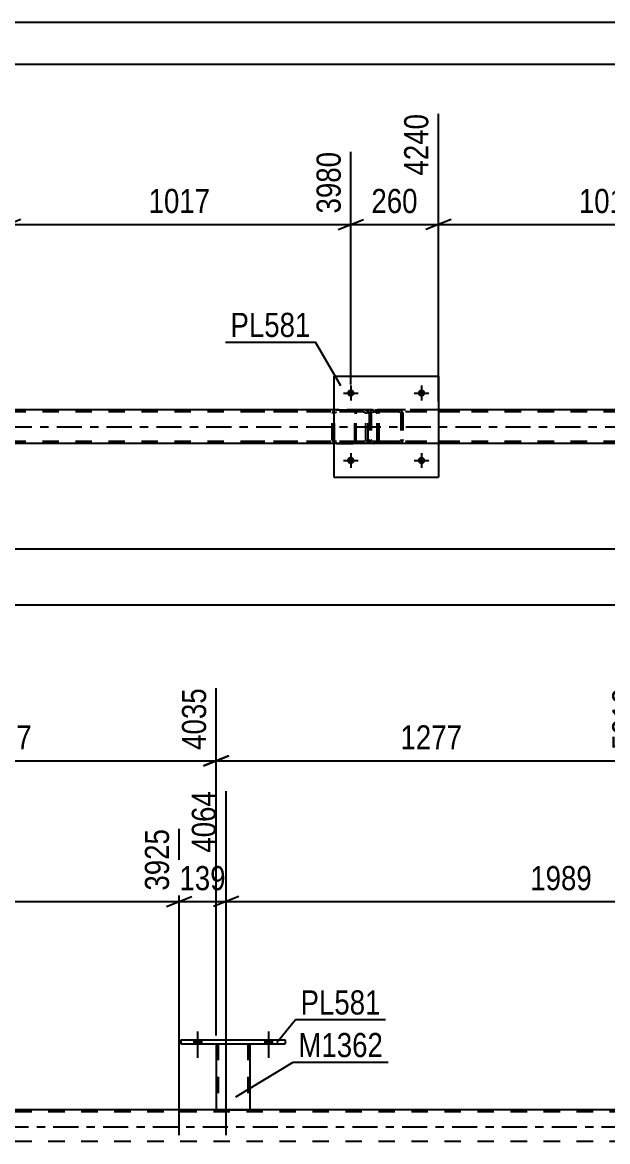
# Model space of a CAD drawing. Header units: millimetres. Extents: x 0 to 841, y 0 to 594.
# Drawn here: x 255.4 to 324.9, y 461.2 to 594 of the extents above; entities that cross this region are included whole.
import ezdxf

# ---------------------------------------------------------------- set-up
doc = ezdxf.new("R2010")
doc.units = ezdxf.units.MM
doc.linetypes.add('DXK_LINE_DOT2', pattern=[3.9198, 1.9599, -1.9599])
doc.linetypes.add('DXK_LINE_DOT3', pattern=[5.9187, 2.979, -0.9799, 0.9799, -0.9799])
doc.styles.add('Arial Narrow', font='ARIALN.TTF', dxfattribs={"height": 0.2})

# ---------------------------------------------------------------- blocks, each defined once
blk = doc.blocks.new('Unknown-318893340-1135')
at = {"color": 5, "linetype": 'Continuous'}
for p, q in [((841, 594), (0, 594)), ((836, 589), (5, 589))]:
    blk.add_line(p, q, dxfattribs=at)
blk = doc.blocks.new('Part-318893340-2873 - 2823')
at = {"color": 7, "linetype": 'DXK_LINE_DOT2'}
for p, q in [((730.1, 547.79), (135.18, 547.79)), ((304.78, 548.03), (292.38, 548.03)), ((730.1, 544.27), (135.18, 544.27)), ((730.1, 544.03), (190.22, 544.03)), ((304.78, 544.03), (292.38, 544.03))]:
    blk.add_line(p, q, dxfattribs=at)
at = {"color": 2, "linetype": 'Continuous'}
for p, q in [((292.38, 548.03), (253.7, 548.03)), ((343.46, 548.03), (304.78, 548.03)), ((292.38, 544.03), (253.7, 544.03)), ((343.46, 544.03), (304.78, 544.03))]:
    blk.add_line(p, q, dxfattribs=at)
at = {"color": 7, "linetype": 'DXK_LINE_DOT3'}
blk.add_line((135.18, 546.03), (730.1, 546.03), dxfattribs=at)
blk = doc.blocks.new('Bolt-318893340-2901 - 2823')
at = {"linetype": 'Continuous'}
for points in [[(294.82, 550.03, -1), (293.94, 550.03, -1)], [(303.22, 550.03, -1), (302.34, 550.03, -1)]]:
    blk.add_hatch(color=1, dxfattribs=at).paths.add_polyline_path(points)
at = {"color": 1, "linetype": 'Continuous'}
for p, q in [((293.5, 550.03), (295.26, 550.03)), ((294.38, 550.91), (294.38, 549.15)), ((301.9, 550.03), (303.66, 550.03)), ((302.78, 550.91), (302.78, 549.15))]:
    blk.add_line(p, q, dxfattribs=at)
blk = doc.blocks.new('Bolt-318893340-2902 - 2823')
at = {"linetype": 'Continuous'}
for points in [[(294.82, 542.03, -1), (293.94, 542.03, -1)], [(303.22, 542.03, -1), (302.34, 542.03, -1)]]:
    blk.add_hatch(color=1, dxfattribs=at).paths.add_polyline_path(points)
at = {"color": 1, "linetype": 'Continuous'}
for p, q in [((293.5, 542.03), (295.26, 542.03)), ((294.38, 542.91), (294.38, 541.15)), ((301.9, 542.03), (303.66, 542.03)), ((302.78, 542.91), (302.78, 541.15))]:
    blk.add_line(p, q, dxfattribs=at)
blk = doc.blocks.new('Part-318893340-2943 - 2823')
at = {"color": 2, "linetype": 'Continuous'}
for p, q in [((292.38, 552.03), (292.38, 540.03)), ((292.38, 552.03), (304.78, 552.03)), ((304.78, 552.03), (304.78, 540.03)), ((292.38, 540.03), (304.78, 540.03))]:
    blk.add_line(p, q, dxfattribs=at)
blk = doc.blocks.new('Part-318893340-2944 - 2823')
at = {"color": 7, "linetype": 'DXK_LINE_DOT2'}
for p, q in [((296.58, 547.55), (296.61, 547.74)), ((296.61, 547.74), (296.58, 547.55)), ((296.58, 547.55), (296.58, 544.51)), ((296.82, 547.55), (296.84, 547.65)), ((296.82, 547.55), (296.82, 544.51)), ((296.84, 547.65), (296.89, 547.72)), ((296.87, 548), (297.06, 548.03)), ((297.06, 548.03), (296.87, 548)), ((296.89, 547.72), (296.96, 547.78)), ((296.96, 547.78), (297.06, 547.79)), ((300.1, 548.03), (297.06, 548.03)), ((300.1, 547.79), (297.06, 547.79)), ((300.1, 548.03), (300.28, 548)), ((300.28, 548), (300.1, 548.03)), ((300.1, 547.79), (300.19, 547.78)), ((300.19, 547.78), (300.27, 547.72)), ((300.27, 547.72), (300.32, 547.65)), ((300.32, 547.65), (300.34, 547.55)), ((300.34, 547.55), (300.34, 544.51)), ((300.54, 547.74), (300.58, 547.55)), ((300.58, 547.55), (300.54, 547.74)), ((300.58, 547.55), (300.58, 544.51)), ((296.61, 544.33), (296.58, 544.51)), ((296.58, 544.51), (296.61, 544.33)), ((296.84, 544.42), (296.82, 544.51)), ((296.89, 544.34), (296.84, 544.42)), ((300.32, 544.42), (300.27, 544.34)), ((300.34, 544.51), (300.32, 544.42)), ((300.58, 544.51), (300.54, 544.33)), ((300.54, 544.33), (300.58, 544.51)), ((297.06, 544.03), (296.87, 544.07)), ((296.87, 544.07), (297.06, 544.03)), ((296.96, 544.29), (296.89, 544.34)), ((297.06, 544.27), (296.96, 544.29)), ((300.1, 544.27), (297.06, 544.27)), ((300.1, 544.03), (297.06, 544.03)), ((300.19, 544.29), (300.1, 544.27)), ((300.28, 544.07), (300.1, 544.03)), ((300.1, 544.03), (300.28, 544.07)), ((300.27, 544.34), (300.19, 544.29))]:
    blk.add_line(p, q, dxfattribs=at)
at = {"color": 7, "linetype": 'DXK_LINE_DOT3'}
blk.add_line((298.58, 546.03), (298.58, 546.03), dxfattribs=at)
at = {"color": 7, "linetype": 'DXK_LINE_DOT2'}
for centre, start, end in [((297.06, 547.55), 112.5, 157.5), ((297.06, 547.55), 112.5, 157.5), ((300.1, 547.55), 22.5, 67.5), ((300.1, 547.55), 22.5, 67.5), ((297.06, 544.51), 202.5, 247.5), ((297.06, 544.51), 202.5, 247.5), ((300.1, 544.51), 292.5, 337.5), ((300.1, 544.51), 292.5, 337.5)]:
    blk.add_arc(centre, 0.48, start, end, dxfattribs=at)
blk = doc.blocks.new('Part-318893340-3016 - 2823')
at = {"color": 7, "linetype": 'DXK_LINE_DOT2'}
for p, q in [((294.9, 547.73), (294.88, 547.55)), ((294.88, 544.51), (294.88, 547.55)), ((294.96, 547.89), (294.9, 547.73)), ((295.05, 547.99), (294.96, 547.89)), ((295.02, 547.55), (295.03, 547.64)), ((295.02, 544.51), (295.02, 547.55)), ((295.03, 547.64), (295.06, 547.72)), ((295.15, 548.03), (295.05, 547.99)), ((295.06, 547.72), (295.1, 547.77)), ((295.1, 547.77), (295.15, 547.79)), ((307.31, 548.03), (295.15, 548.03)), ((307.31, 547.79), (295.15, 547.79)), ((296.43, 547.79), (296.43, 548.03)), ((297.44, 547.99), (297.25, 548.03)), ((297.25, 547.79), (297.34, 547.77)), ((297.34, 547.77), (297.42, 547.72)), ((297.42, 547.72), (297.48, 547.64)), ((297.48, 547.64), (297.5, 547.55)), ((297.5, 544.51), (297.5, 547.55)), ((297.75, 547.55), (297.71, 547.73)), ((297.75, 544.51), (297.75, 547.55)), ((294.88, 544.51), (294.9, 544.33)), ((295.03, 544.42), (295.02, 544.51)), ((295.06, 544.34), (295.03, 544.42)), ((297.48, 544.42), (297.42, 544.34)), ((297.5, 544.51), (297.48, 544.42)), ((297.71, 544.33), (297.75, 544.51)), ((294.9, 544.33), (294.96, 544.17)), ((294.96, 544.17), (295.05, 544.07)), ((295.05, 544.07), (295.15, 544.03)), ((295.1, 544.29), (295.06, 544.34)), ((295.15, 544.27), (295.1, 544.29)), ((307.31, 544.27), (295.15, 544.27)), ((307.31, 544.03), (295.15, 544.03)), ((296.43, 544.03), (296.43, 544.27)), ((297.34, 544.29), (297.25, 544.27)), ((297.25, 544.03), (297.44, 544.07)), ((297.42, 544.34), (297.34, 544.29))]:
    blk.add_line(p, q, dxfattribs=at)
for centre, start, end in [((297.26, 547.53), 23.8494, 68.8059), ((297.26, 544.52), 291.1941, 336.1506)]:
    blk.add_arc(centre, 0.492, start, end, dxfattribs=at)
blk = doc.blocks.new('Part-318893340-3029 - 2823')
at = {"color": 7, "linetype": 'DXK_LINE_DOT2'}
for p, q in [((295.92, 548.03), (280.93, 548.03)), ((295.92, 547.79), (280.93, 547.79)), ((292.21, 547.72), (292.17, 547.55)), ((292.17, 544.51), (292.17, 547.55)), ((292.21, 547.73), (292.21, 547.72)), ((292.43, 547.55), (292.45, 547.64)), ((292.43, 544.51), (292.43, 547.55)), ((292.45, 547.64), (292.5, 547.72)), ((292.69, 548.03), (292.49, 547.99)), ((292.5, 547.72), (292.59, 547.77)), ((292.59, 547.77), (292.69, 547.79)), ((292.69, 548.03), (295.92, 548.03)), ((296.12, 547.99), (295.92, 548.03)), ((295.92, 547.79), (296.02, 547.77)), ((296.02, 547.77), (296.1, 547.72)), ((296.1, 547.72), (296.16, 547.64)), ((296.16, 547.64), (296.18, 547.55)), ((296.18, 544.51), (296.18, 547.55)), ((296.43, 547.55), (296.39, 547.73)), ((296.43, 544.51), (296.43, 547.55)), ((292.17, 544.51), (292.21, 544.33)), ((292.45, 544.42), (292.43, 544.51)), ((292.5, 544.34), (292.45, 544.42)), ((296.16, 544.42), (296.1, 544.34)), ((296.18, 544.51), (296.16, 544.42)), ((296.39, 544.33), (296.43, 544.51)), ((295.92, 544.27), (280.93, 544.27)), ((295.92, 544.03), (280.93, 544.03)), ((292.49, 544.07), (292.69, 544.03)), ((292.59, 544.29), (292.5, 544.34)), ((292.69, 544.27), (292.59, 544.29)), ((292.69, 544.03), (295.92, 544.03)), ((296.02, 544.29), (295.92, 544.27)), ((295.92, 544.03), (296.12, 544.07)), ((296.1, 544.34), (296.02, 544.29))]:
    blk.add_line(p, q, dxfattribs=at)
for centre, start, end in [((292.67, 547.53), 110.7584, 155.6801), ((295.94, 547.53), 24.32, 69.2417), ((292.67, 544.53), 204.32, 249.2417), ((295.94, 544.53), 290.7584, 335.6801)]:
    blk.add_arc(centre, 0.496, start, end, dxfattribs=at)
blk = doc.blocks.new('Part-318893340-3856 - 3734')
at = {"color": 2, "linetype": 'Continuous'}
blk.add_line((431.64, 464.98), (117.01, 464.98), dxfattribs=at)
at = {"color": 7, "linetype": 'DXK_LINE_DOT2'}
for p, q in [((754.32, 464.74), (117.01, 464.74)), ((754.32, 461.22), (117.01, 461.22))]:
    blk.add_line(p, q, dxfattribs=at)
at = {"color": 7, "linetype": 'DXK_LINE_DOT3'}
blk.add_line((117.01, 462.98), (754.32, 462.98), dxfattribs=at)
blk = doc.blocks.new('Bolt-318893340-3992 - 3734')
at = {"linetype": 'Continuous'}
for points in [[(275.76, 472.82), (276.64, 472.82), (276.64, 473.3), (275.76, 473.3)], [(284.16, 472.82), (285.04, 472.82), (285.04, 473.3), (284.16, 473.3)]]:
    blk.add_hatch(color=1, dxfattribs=at).paths.add_polyline_path(points)
at = {"color": 1, "linetype": 'Continuous'}
for p, q in [((276.2, 474.3), (276.2, 471.18)), ((284.6, 474.3), (284.6, 471.18)), ((275.76, 473.3), (275.76, 472.82)), ((276.64, 473.3), (276.64, 472.82)), ((284.16, 473.3), (284.16, 472.82)), ((285.04, 473.3), (285.04, 472.82))]:
    blk.add_line(p, q, dxfattribs=at)
blk = doc.blocks.new('Bolt-318893340-3993 - 3734')
at = {"linetype": 'Continuous'}
for points in [[(275.76, 472.82), (276.64, 472.82), (276.64, 473.3), (275.76, 473.3)], [(284.16, 472.82), (285.04, 472.82), (285.04, 473.3), (284.16, 473.3)]]:
    blk.add_hatch(color=1, dxfattribs=at).paths.add_polyline_path(points)
at = {"color": 1, "linetype": 'Continuous'}
for p, q in [((276.2, 474.3), (276.2, 471.18)), ((284.6, 474.3), (284.6, 471.18)), ((275.76, 473.3), (275.76, 472.82)), ((276.64, 473.3), (276.64, 472.82)), ((284.16, 473.3), (284.16, 472.82)), ((285.04, 473.3), (285.04, 472.82))]:
    blk.add_line(p, q, dxfattribs=at)
blk = doc.blocks.new('Part-318893340-4034 - 3734')
at = {"color": 7, "linetype": 'DXK_LINE_DOT2'}
for p, q in [((278.4, 472.83), (282.4, 472.83)), ((278.4, 472.82), (278.4, 472.83)), ((278.4, 472.83), (278.4, 472.82)), ((278.64, 472.83), (278.64, 464.99)), ((282.16, 472.83), (282.16, 464.99)), ((282.4, 472.83), (282.4, 472.82)), ((282.4, 472.82), (282.4, 472.83)), ((282.09, 464.99), (282.1, 464.99)), ((282.1, 464.99), (282.14, 464.99)), ((282.14, 464.99), (282.16, 464.99))]:
    blk.add_line(p, q, dxfattribs=at)
at = {"color": 2, "linetype": 'Continuous'}
for p, q in [((278.4, 472.82), (278.4, 464.99)), ((282.4, 472.82), (282.4, 464.99)), ((278.4, 464.99), (282.36, 464.99)), ((282.4, 464.99), (282.36, 464.99))]:
    blk.add_line(p, q, dxfattribs=at)
blk = doc.blocks.new('Part-318893340-4053 - 3734')
at = {"color": 2, "linetype": 'Continuous'}
for p, q in [((274.2, 472.82), (274.2, 473.3)), ((274.2, 473.3), (274.2, 473.3)), ((274.2, 473.3), (286.6, 473.3)), ((274.2, 472.82), (274.2, 472.82)), ((274.2, 472.82), (286.6, 472.82)), ((286.6, 473.3), (286.6, 472.82))]:
    blk.add_line(p, q, dxfattribs=at)
at = {"color": 7, "linetype": 'DXK_LINE_DOT2'}
for p, q in [((274.2, 473.3), (274.2, 472.82)), ((274.2, 473.3), (274.2, 473.3)), ((274.2, 472.82), (274.2, 472.82)), ((286.6, 473.3), (286.6, 472.82))]:
    blk.add_line(p, q, dxfattribs=at)
blk = doc.blocks.new('StraightDimension-318893340-7806 - 2823')
at = {"color": 7, "linetype": 'Continuous'}
for p, q in [((304.78, 549.03), (304.78, 583.14)), ((294.38, 551.03), (294.38, 578.64)), ((292.88, 569.43), (295.88, 570.63)), ((294.38, 570.03), (304.78, 570.03)), ((306.28, 570.63), (303.28, 569.43))]:
    blk.add_line(p, q, dxfattribs=at)
at = {"color": 0}
blk.add_wipeout([(302.92, 570.78), (302.92, 574.98), (296.23, 574.98), (296.23, 570.78)], dxfattribs=at)
at = {"color": 3, "style": 'Arial Narrow'}
blk.add_text('260', height=2.863, dxfattribs=at).set_placement((296.83, 571.38))
at = {"color": 0, "linetype": 'Continuous'}
blk.add_wipeout([(304.18, 583.74), (299.98, 583.74), (299.98, 575.23), (304.18, 575.23)], dxfattribs=at)
at = {"color": 3, "linetype": 'Continuous', "style": 'Arial Narrow'}
blk.add_text('4240', height=2.863, rotation=90.0002, dxfattribs=at).set_placement((303.58, 575.83))
blk = doc.blocks.new('StraightDimension-318893340-3065 - 2823')
at = {"color": 7, "linetype": 'Continuous'}
blk.add_line((135.18, 531.55), (767.22, 531.55), dxfattribs=at)
blk = doc.blocks.new('StraightDimension-318893340-3224 - 2823')
at = {"color": 7, "linetype": 'Continuous'}
blk.add_line((134.54, 524.91), (767.86, 524.91), dxfattribs=at)
blk = doc.blocks.new('StraightDimension-318893340-7805 - 2823')
at = {"color": 7, "linetype": 'Continuous'}
for p, q in [((304.78, 549.03), (304.78, 583.14)), ((345.46, 551.03), (345.46, 578.64)), ((306.28, 570.63), (303.28, 569.43)), ((304.78, 570.03), (345.46, 570.03)), ((343.96, 569.43), (346.96, 570.63))]:
    blk.add_line(p, q, dxfattribs=at)
at = {"color": 0}
blk.add_wipeout([(329.37, 570.78), (329.37, 574.98), (320.86, 574.98), (320.86, 570.78)], dxfattribs=at)
at = {"color": 3, "style": 'Arial Narrow'}
blk.add_text('1017', height=2.863, dxfattribs=at).set_placement((321.46, 571.38))
at = {"color": 0, "linetype": 'Continuous'}
blk.add_wipeout([(344.86, 579.24), (340.66, 579.24), (340.66, 570.73), (344.86, 570.73)], dxfattribs=at)
at = {"color": 3, "linetype": 'Continuous', "style": 'Arial Narrow'}
blk.add_text('5257', height=2.863, rotation=90.0002, dxfattribs=at).set_placement((344.26, 571.33))
blk = doc.blocks.new('StraightDimension-318893340-7807 - 2823')
at = {"color": 7, "linetype": 'Continuous'}
for p, q in [((253.7, 549.03), (253.7, 583.14)), ((294.38, 551.03), (294.38, 578.64)), ((255.2, 570.63), (252.2, 569.43)), ((253.7, 570.03), (294.38, 570.03)), ((292.88, 569.43), (295.88, 570.63))]:
    blk.add_line(p, q, dxfattribs=at)
at = {"color": 0}
blk.add_wipeout([(278.29, 570.78), (278.29, 574.98), (269.78, 574.98), (269.78, 570.78)], dxfattribs=at)
at = {"color": 3, "style": 'Arial Narrow'}
blk.add_text('1017', height=2.863, dxfattribs=at).set_placement((270.38, 571.38))
at = {"color": 0, "linetype": 'Continuous'}
blk.add_wipeout([(293.78, 579.24), (289.58, 579.24), (289.58, 570.73), (293.78, 570.73)], dxfattribs=at)
at = {"color": 3, "linetype": 'Continuous', "style": 'Arial Narrow'}
blk.add_text('3980', height=2.863, rotation=90.0002, dxfattribs=at).set_placement((293.18, 571.33))
blk = doc.blocks.new('StraightDimension-318893340-9623 - 3734')
at = {"color": 7, "linetype": 'Continuous'}
for p, q in [((194.44, 461.98), (194.44, 502.81)), ((274, 461.98), (274, 498.31)), ((195.94, 490.3), (192.94, 489.1)), ((272.5, 489.1), (275.5, 490.3)), ((194.44, 489.7), (274, 489.7))]:
    blk.add_line(p, q, dxfattribs=at)
at = {"color": 0}
blk.add_wipeout([(238.47, 490.45), (238.47, 494.65), (229.96, 494.65), (229.96, 490.45)], dxfattribs=at)
at = {"color": 3, "style": 'Arial Narrow'}
blk.add_text('1989', height=2.863, dxfattribs=at).set_placement((230.56, 491.05))
at = {"color": 0, "linetype": 'Continuous'}
blk.add_wipeout([(273.4, 498.91), (269.2, 498.91), (269.2, 490.4), (273.4, 490.4)], dxfattribs=at)
at = {"color": 3, "linetype": 'Continuous', "style": 'Arial Narrow'}
blk.add_text('3925', height=2.863, rotation=90.0002, dxfattribs=at).set_placement((272.8, 491))
blk = doc.blocks.new('StraightDimension-318893340-9622 - 3734')
at = {"color": 7, "linetype": 'Continuous'}
for p, q in [((279.57, 461.98), (279.57, 502.81)), ((274, 461.98), (274, 498.31)), ((272.5, 489.1), (275.5, 490.3)), ((281.07, 490.3), (278.07, 489.1)), ((274, 489.7), (279.57, 489.7))]:
    blk.add_line(p, q, dxfattribs=at)
at = {"color": 0}
blk.add_wipeout([(280.13, 490.45), (280.13, 494.65), (273.44, 494.65), (273.44, 490.45)], dxfattribs=at)
at = {"color": 3, "style": 'Arial Narrow'}
blk.add_text('139', height=2.863, dxfattribs=at).set_placement((274.04, 491.05))
at = {"color": 0, "linetype": 'Continuous'}
blk.add_wipeout([(278.97, 503.41), (274.77, 503.41), (274.77, 494.9), (278.97, 494.9)], dxfattribs=at)
at = {"color": 3, "linetype": 'Continuous', "style": 'Arial Narrow'}
blk.add_text('4064', height=2.863, rotation=90.0002, dxfattribs=at).set_placement((278.37, 495.5))
blk = doc.blocks.new('StraightDimension-318893340-10276 - 3734')
at = {"color": 7, "linetype": 'Continuous'}
for p, q in [((227.32, 473.83), (227.32, 515.01)), ((278.4, 473.83), (278.4, 515.01)), ((228.82, 507), (225.82, 505.8)), ((227.32, 506.4), (278.4, 506.4)), ((276.9, 505.8), (279.9, 507))]:
    blk.add_line(p, q, dxfattribs=at)
at = {"color": 0}
blk.add_wipeout([(257.11, 507.15), (257.11, 511.35), (248.6, 511.35), (248.6, 507.15)], dxfattribs=at)
at = {"color": 3, "style": 'Arial Narrow'}
blk.add_text('1277', height=2.863, dxfattribs=at).set_placement((249.2, 507.75))
at = {"color": 0, "linetype": 'Continuous'}
blk.add_wipeout([(277.8, 515.61), (273.6, 515.61), (273.6, 507.1), (277.8, 507.1)], dxfattribs=at)
at = {"color": 3, "linetype": 'Continuous', "style": 'Arial Narrow'}
blk.add_text('4035', height=2.863, rotation=90.0002, dxfattribs=at).set_placement((277.2, 507.7))
blk = doc.blocks.new('StraightDimension-318893340-9621 - 3734')
at = {"color": 7, "linetype": 'Continuous'}
for p, q in [((279.57, 461.98), (279.57, 502.81)), ((359.13, 461.98), (359.13, 498.31)), ((281.07, 490.3), (278.07, 489.1)), ((357.63, 489.1), (360.63, 490.3)), ((279.57, 489.7), (359.13, 489.7))]:
    blk.add_line(p, q, dxfattribs=at)
at = {"color": 0}
blk.add_wipeout([(323.61, 490.45), (323.61, 494.65), (315.09, 494.65), (315.09, 490.45)], dxfattribs=at)
at = {"color": 3, "style": 'Arial Narrow'}
blk.add_text('1989', height=2.863, dxfattribs=at).set_placement((315.69, 491.05))
at = {"color": 0, "linetype": 'Continuous'}
blk.add_wipeout([(358.53, 498.91), (354.33, 498.91), (354.33, 490.4), (358.53, 490.4)], dxfattribs=at)
at = {"color": 3, "linetype": 'Continuous', "style": 'Arial Narrow'}
blk.add_text('6053', height=2.863, rotation=90.0002, dxfattribs=at).set_placement((357.93, 491))
blk = doc.blocks.new('StraightDimension-318893340-10275 - 3734')
at = {"color": 7, "linetype": 'Continuous'}
for p, q in [((278.4, 473.83), (278.4, 515.01)), ((329.48, 473.82), (329.48, 515.01)), ((279.9, 507), (276.9, 505.8)), ((278.4, 506.4), (329.48, 506.4)), ((327.98, 505.8), (330.98, 507))]:
    blk.add_line(p, q, dxfattribs=at)
at = {"color": 0}
blk.add_wipeout([(308.19, 507.15), (308.19, 511.35), (299.68, 511.35), (299.68, 507.15)], dxfattribs=at)
at = {"color": 3, "style": 'Arial Narrow'}
blk.add_text('1277', height=2.863, dxfattribs=at).set_placement((300.28, 507.75))
at = {"color": 0, "linetype": 'Continuous'}
blk.add_wipeout([(328.88, 515.61), (324.68, 515.61), (324.68, 507.1), (328.88, 507.1)], dxfattribs=at)
at = {"color": 3, "linetype": 'Continuous', "style": 'Arial Narrow'}
blk.add_text('5312', height=2.863, rotation=90.0002, dxfattribs=at).set_placement((328.28, 507.7))
blk = doc.blocks.new('Mark-318893340-2939 - 2823')
at = {"color": 0}
blk.add_wipeout([(289.61, 556.68), (289.61, 559.68), (280.1, 559.68), (280.1, 556.68)], dxfattribs=at)
blk.add_wipeout([(289.61, 556.68), (289.61, 559.68), (280.1, 559.68), (280.1, 556.68)], dxfattribs=at)
at = {"color": 30, "linetype": 'Continuous'}
for p in [(279.5, 556.08), (293.21, 550.88)]:
    blk.add_line(p, (290.21, 556.08), dxfattribs=at)
at = {"color": 3, "style": 'Arial Narrow'}
blk.add_text('PL581', height=2.863, dxfattribs=at).set_placement((280.1, 556.68))
blk = doc.blocks.new('Mark-318893340-4030 - 3734')
at = {"color": 0}
blk.add_wipeout([(298.21, 471.25), (298.21, 474.25), (288.16, 474.25), (288.16, 471.25)], dxfattribs=at)
blk.add_wipeout([(298.21, 471.25), (298.21, 474.25), (288.16, 474.25), (288.16, 471.25)], dxfattribs=at)
at = {"color": 30, "linetype": 'Continuous'}
for p, q in [((280.74, 466.55), (287.56, 470.65)), ((287.56, 470.65), (298.81, 470.65))]:
    blk.add_line(p, q, dxfattribs=at)
at = {"color": 3, "style": 'Arial Narrow'}
blk.add_text('M1362', height=2.863, dxfattribs=at).set_placement((288.16, 471.25))
blk = doc.blocks.new('Mark-318893340-4049 - 3734')
at = {"color": 0}
blk.add_wipeout([(297.92, 476.3), (297.92, 479.3), (288.42, 479.3), (288.42, 476.3)], dxfattribs=at)
blk.add_wipeout([(297.92, 476.3), (297.92, 479.3), (288.42, 479.3), (288.42, 476.3)], dxfattribs=at)
at = {"color": 30, "linetype": 'Continuous'}
for p, q in [((285.59, 472.97), (287.82, 475.7)), ((287.82, 475.7), (298.52, 475.7))]:
    blk.add_line(p, q, dxfattribs=at)
at = {"color": 3, "style": 'Arial Narrow'}
blk.add_text('PL581', height=2.863, dxfattribs=at).set_placement((288.42, 476.3))

msp = doc.modelspace()

# ---------------------------------------------------------------- block references
for name in ['Unknown-318893340-1135', 'Part-318893340-2943 - 2823', 'Part-318893340-2873 - 2823', 'Bolt-318893340-2901 - 2823', 'Part-318893340-3029 - 2823', 'Part-318893340-3016 - 2823', 'Part-318893340-2944 - 2823', 'Bolt-318893340-2902 - 2823', 'Bolt-318893340-3992 - 3734', 'Bolt-318893340-3993 - 3734', 'Part-318893340-4053 - 3734', 'Part-318893340-4034 - 3734', 'Part-318893340-3856 - 3734']:
    msp.add_blockref(name, (0, 0))

# ---------------------------------------------------------------- next in the draw order: block references
for name in ['StraightDimension-318893340-7806 - 2823', 'StraightDimension-318893340-3065 - 2823', 'StraightDimension-318893340-9623 - 3734']:
    msp.add_blockref(name, (0, 0))

# ---------------------------------------------------------------- next in the draw order: block references
for name in ['StraightDimension-318893340-7807 - 2823', 'StraightDimension-318893340-7805 - 2823', 'StraightDimension-318893340-3224 - 2823', 'StraightDimension-318893340-9622 - 3734']:
    msp.add_blockref(name, (0, 0))

# ---------------------------------------------------------------- next in the draw order: block references
for name in ['Mark-318893340-2939 - 2823', 'StraightDimension-318893340-10276 - 3734']:
    msp.add_blockref(name, (0, 0))

# ---------------------------------------------------------------- next in the draw order: block references
msp.add_blockref('StraightDimension-318893340-9621 - 3734', (0, 0))

# ---------------------------------------------------------------- next in the draw order: block references
msp.add_blockref('StraightDimension-318893340-10275 - 3734', (0, 0))

# ---------------------------------------------------------------- next in the draw order: block references
msp.add_blockref('Mark-318893340-4030 - 3734', (0, 0))

# ---------------------------------------------------------------- next in the draw order: block references
msp.add_blockref('Mark-318893340-4049 - 3734', (0, 0))

doc.saveas('drawing.dxf')
